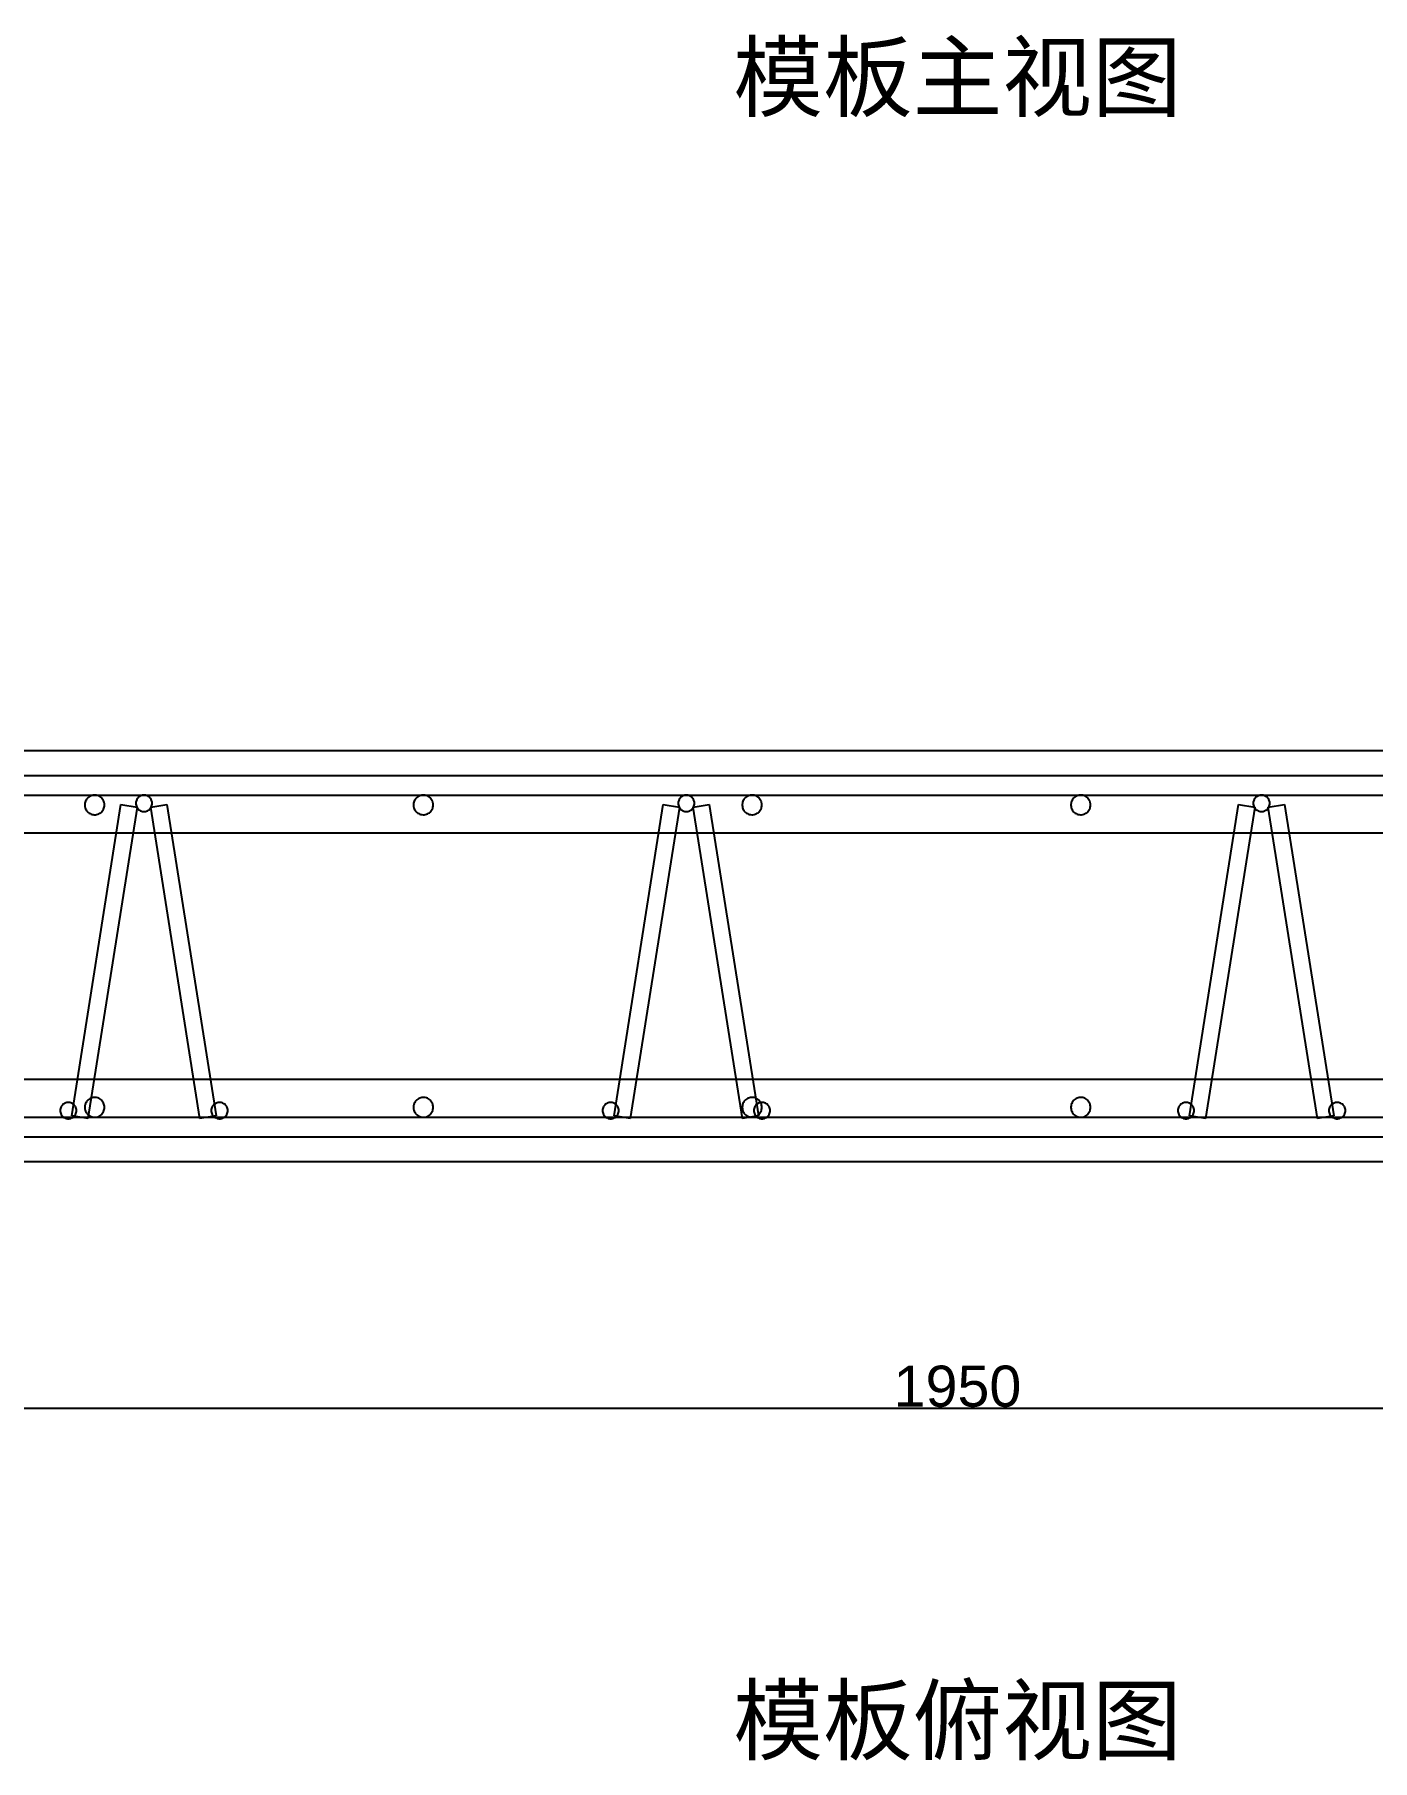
# Model space of a CAD drawing. Header units: millimetres. Extents: x -330 to 11537, y 636 to 5130.
# Drawn here: x 413 to 1228, y 636 to 1686 of the extents above; entities that cross this region are included whole.
import ezdxf
from ezdxf.enums import TextEntityAlignment as Align

# ---------------------------------------------------------------- set-up
doc = ezdxf.new("R2010")
doc.units = ezdxf.units.MM
for name, color, linetype in [('form_front_view_text', 1, 'Continuous'), ('form_top_view_dimension', 1, 'Continuous'), ('form_top_view_profile', 7, 'Continuous')]:
    doc.layers.add(name, color=color, linetype=linetype)
doc.styles.get("Standard").update_dxf_attribs({"font": 'arial.ttf'})
doc.dimstyles.new('DS_1', dxfattribs={"dimtxt": 25, "dimasz": 0.15, "dimexe": 0.25, "dimexo": 0.625, "dimtad": 1, "dimtxsty": 'Standard', "dimblk": 'OBLIQUE', "dimcen": 2.5, "dimclrd": 256, "dimclre": 256, "dimclrt": 256, "dimazin": 3, "dimtfac": 1, "dimtmove": 1, "dimatfit": 3, "dimlwd": -1, "dimlwe": -1})

# ---------------------------------------------------------------- blocks, each defined once
blk = doc.blocks.new('form_front_view_text_block')
at = {"layer": 'form_front_view_text'}
blk.add_text('模板主视图', height=40, dxfattribs=at).set_placement((975, -340), align=Align.MIDDLE_CENTER)
blk = doc.blocks.new('form_top_view_block')
at = {"layer": 'form_top_view_profile'}
for p, q in [((1950, 250), (0, 250)), ((15, 235), (1935, 235)), ((15, 223), (1935, 223)), ((445.6, 221.1), (445.1, 220.5)), ((446.1, 221.5), (445.6, 221.1)), ((446.6, 222), (446.1, 221.5)), ((447.2, 222.3), (446.6, 222)), ((447.8, 222.6), (447.2, 222.3)), ((448.5, 222.8), (447.8, 222.6)), ((449.1, 222.9), (448.5, 222.8)), ((449.8, 223), (449.1, 222.9)), ((450.5, 223), (449.8, 223)), ((451.2, 222.9), (450.5, 223)), ((451.9, 222.7), (451.2, 222.9)), ((452.5, 222.5), (451.9, 222.7)), ((453.1, 222.1), (452.5, 222.5)), ((453.7, 221.8), (453.1, 222.1)), ((454.2, 221.3), (453.7, 221.8)), ((454.6, 220.8), (454.2, 221.3)), ((455, 220.2), (454.6, 220.8)), ((476, 220.9), (475.6, 220.4)), ((476.4, 221.4), (476, 220.9)), ((476.8, 221.9), (476.4, 221.4)), ((477.3, 222.2), (476.8, 221.9)), ((477.9, 222.5), (477.3, 222.2)), ((478.5, 222.8), (477.9, 222.5)), ((479.1, 222.9), (478.5, 222.8)), ((479.7, 223), (479.1, 222.9)), ((480.3, 223), (479.7, 223)), ((480.9, 222.9), (480.3, 223)), ((481.5, 222.8), (480.9, 222.9)), ((482.1, 222.5), (481.5, 222.8)), ((482.7, 222.2), (482.1, 222.5)), ((483.2, 221.9), (482.7, 222.2)), ((483.6, 221.4), (483.2, 221.9)), ((484, 220.9), (483.6, 221.4)), ((484.4, 220.4), (484, 220.9)), ((645.6, 221.1), (645.1, 220.5)), ((646.1, 221.5), (645.6, 221.1)), ((646.6, 222), (646.1, 221.5)), ((647.2, 222.3), (646.6, 222)), ((647.8, 222.6), (647.2, 222.3)), ((648.5, 222.8), (647.8, 222.6)), ((649.1, 222.9), (648.5, 222.8)), ((649.8, 223), (649.1, 222.9)), ((650.5, 223), (649.8, 223)), ((651.2, 222.9), (650.5, 223)), ((651.9, 222.7), (651.2, 222.9)), ((652.5, 222.5), (651.9, 222.7)), ((653.1, 222.1), (652.5, 222.5)), ((653.7, 221.8), (653.1, 222.1)), ((654.2, 221.3), (653.7, 221.8)), ((654.6, 220.8), (654.2, 221.3)), ((655, 220.2), (654.6, 220.8)), ((806, 220.9), (805.6, 220.4)), ((806.4, 221.4), (806, 220.9)), ((806.8, 221.9), (806.4, 221.4)), ((807.3, 222.2), (806.8, 221.9)), ((807.9, 222.5), (807.3, 222.2)), ((808.5, 222.8), (807.9, 222.5)), ((809.1, 222.9), (808.5, 222.8)), ((809.7, 223), (809.1, 222.9)), ((810.3, 223), (809.7, 223)), ((810.9, 222.9), (810.3, 223)), ((811.5, 222.8), (810.9, 222.9)), ((812.1, 222.5), (811.5, 222.8)), ((812.7, 222.2), (812.1, 222.5)), ((813.2, 221.9), (812.7, 222.2)), ((813.6, 221.4), (813.2, 221.9)), ((814, 220.9), (813.6, 221.4)), ((814.4, 220.4), (814, 220.9)), ((845.6, 221.1), (845.1, 220.5)), ((846.1, 221.5), (845.6, 221.1)), ((846.6, 222), (846.1, 221.5)), ((847.2, 222.3), (846.6, 222)), ((847.8, 222.6), (847.2, 222.3)), ((848.5, 222.8), (847.8, 222.6)), ((849.1, 222.9), (848.5, 222.8)), ((849.8, 223), (849.1, 222.9)), ((850.5, 223), (849.8, 223)), ((851.2, 222.9), (850.5, 223)), ((851.9, 222.7), (851.2, 222.9)), ((852.5, 222.5), (851.9, 222.7)), ((853.1, 222.1), (852.5, 222.5)), ((853.7, 221.8), (853.1, 222.1)), ((854.2, 221.3), (853.7, 221.8)), ((854.6, 220.8), (854.2, 221.3)), ((855, 220.2), (854.6, 220.8)), ((1045.6, 221.1), (1045.1, 220.5)), ((1046.1, 221.5), (1045.6, 221.1)), ((1046.6, 222), (1046.1, 221.5)), ((1047.2, 222.3), (1046.6, 222)), ((1047.8, 222.6), (1047.2, 222.3)), ((1048.5, 222.8), (1047.8, 222.6)), ((1049.1, 222.9), (1048.5, 222.8)), ((1049.8, 223), (1049.1, 222.9)), ((1050.5, 223), (1049.8, 223)), ((1051.2, 222.9), (1050.5, 223)), ((1051.9, 222.7), (1051.2, 222.9)), ((1052.5, 222.5), (1051.9, 222.7)), ((1053.1, 222.1), (1052.5, 222.5)), ((1053.7, 221.8), (1053.1, 222.1)), ((1054.2, 221.3), (1053.7, 221.8)), ((1054.6, 220.8), (1054.2, 221.3)), ((1055, 220.2), (1054.6, 220.8)), ((1156, 220.9), (1155.6, 220.4)), ((1156.4, 221.4), (1156, 220.9)), ((1156.8, 221.9), (1156.4, 221.4)), ((1157.3, 222.2), (1156.8, 221.9)), ((1157.9, 222.5), (1157.3, 222.2)), ((1158.5, 222.8), (1157.9, 222.5)), ((1159.1, 222.9), (1158.5, 222.8)), ((1159.7, 223), (1159.1, 222.9)), ((1160.3, 223), (1159.7, 223)), ((1160.9, 222.9), (1160.3, 223)), ((1161.5, 222.8), (1160.9, 222.9)), ((1162.1, 222.5), (1161.5, 222.8)), ((1162.7, 222.2), (1162.1, 222.5)), ((1163.2, 221.9), (1162.7, 222.2)), ((1163.6, 221.4), (1163.2, 221.9)), ((1164, 220.9), (1163.6, 221.4)), ((1164.4, 220.4), (1164, 220.9)), ((436.1, 27.8), (466, 217.2)), ((444.1, 218), (444, 217.3)), ((444, 217.3), (444, 216.7)), ((444, 216.7), (444.1, 216)), ((444.2, 218.7), (444.1, 218)), ((444.1, 216), (444.2, 215.3)), ((444.5, 219.3), (444.2, 218.7)), ((444.2, 215.3), (444.5, 214.7)), ((444.8, 220), (444.5, 219.3)), ((444.5, 214.7), (444.8, 214)), ((445.1, 220.5), (444.8, 220)), ((444.8, 214), (445.1, 213.5)), ((445.1, 213.5), (445.6, 212.9)), ((445.6, 212.9), (446.1, 212.5)), ((475.9, 215.7), (445.9, 26.2)), ((446.1, 212.5), (446.6, 212)), ((446.6, 212), (447.2, 211.7)), ((447.2, 211.7), (447.8, 211.4)), ((447.8, 211.4), (448.5, 211.2)), ((448.5, 211.2), (449.1, 211.1)), ((449.1, 211.1), (449.8, 211)), ((449.8, 211), (450.5, 211)), ((450.5, 211), (451.2, 211.1)), ((451.2, 211.1), (451.9, 211.3)), ((451.9, 211.3), (452.5, 211.5)), ((452.5, 211.5), (453.1, 211.9)), ((453.1, 211.9), (453.7, 212.2)), ((453.7, 212.2), (454.2, 212.7)), ((454.2, 212.7), (454.6, 213.2)), ((454.6, 213.2), (455, 213.8)), ((455.4, 219.6), (455, 220.2)), ((455, 213.8), (455.4, 214.4)), ((455.7, 219), (455.4, 219.6)), ((455.4, 214.4), (455.7, 215)), ((455.8, 218.4), (455.7, 219)), ((455.7, 215), (455.8, 215.6)), ((456, 217.7), (455.8, 218.4)), ((455.8, 215.6), (456, 216.3)), ((456, 217), (456, 217.7)), ((456, 216.3), (456, 217)), ((466, 217.2), (475.9, 215.7)), ((475.2, 219.2), (475, 218.6)), ((475, 218.6), (475, 218)), ((475, 218), (475, 217.4)), ((475, 217.4), (475.2, 216.8)), ((475.4, 219.8), (475.2, 219.2)), ((475.2, 216.8), (475.4, 216.2)), ((475.6, 220.4), (475.4, 219.8)), ((475.4, 216.2), (475.6, 215.6)), ((475.6, 215.6), (476, 215.1)), ((476, 215.1), (476.4, 214.6)), ((476.4, 214.6), (476.8, 214.1)), ((476.8, 214.1), (477.3, 213.8)), ((477.3, 213.8), (477.9, 213.5)), ((477.9, 213.5), (478.5, 213.2)), ((478.5, 213.2), (479.1, 213.1)), ((479.1, 213.1), (479.7, 213)), ((479.7, 213), (480.3, 213)), ((480.3, 213), (480.9, 213.1)), ((480.9, 213.1), (481.5, 213.2)), ((481.5, 213.2), (482.1, 213.5)), ((482.1, 213.5), (482.7, 213.8)), ((482.7, 213.8), (483.2, 214.1)), ((483.2, 214.1), (483.6, 214.6)), ((483.6, 214.6), (484, 215.1)), ((484, 215.1), (484.4, 215.6)), ((484.1, 215.7), (494, 217.2)), ((514.1, 26.2), (484.1, 215.7)), ((484.6, 219.8), (484.4, 220.4)), ((484.4, 215.6), (484.6, 216.2)), ((484.8, 219.2), (484.6, 219.8)), ((484.6, 216.2), (484.8, 216.8)), ((485, 218.6), (484.8, 219.2)), ((484.8, 216.8), (485, 217.4)), ((485, 218), (485, 218.6)), ((485, 217.4), (485, 218)), ((494, 217.2), (523.9, 27.8)), ((644.1, 218), (644, 217.3)), ((644, 217.3), (644, 216.7)), ((644, 216.7), (644.1, 216)), ((644.2, 218.7), (644.1, 218)), ((644.1, 216), (644.2, 215.3)), ((644.5, 219.3), (644.2, 218.7)), ((644.2, 215.3), (644.5, 214.7)), ((644.8, 220), (644.5, 219.3)), ((644.5, 214.7), (644.8, 214)), ((645.1, 220.5), (644.8, 220)), ((644.8, 214), (645.1, 213.5)), ((645.1, 213.5), (645.6, 212.9)), ((645.6, 212.9), (646.1, 212.5)), ((646.1, 212.5), (646.6, 212)), ((646.6, 212), (647.2, 211.7)), ((647.2, 211.7), (647.8, 211.4)), ((647.8, 211.4), (648.5, 211.2)), ((648.5, 211.2), (649.1, 211.1)), ((649.1, 211.1), (649.8, 211)), ((649.8, 211), (650.5, 211)), ((650.5, 211), (651.2, 211.1)), ((651.2, 211.1), (651.9, 211.3)), ((651.9, 211.3), (652.5, 211.5)), ((652.5, 211.5), (653.1, 211.9)), ((653.1, 211.9), (653.7, 212.2)), ((653.7, 212.2), (654.2, 212.7)), ((654.2, 212.7), (654.6, 213.2)), ((654.6, 213.2), (655, 213.8)), ((655.4, 219.6), (655, 220.2)), ((655, 213.8), (655.4, 214.4)), ((655.7, 219), (655.4, 219.6)), ((655.4, 214.4), (655.7, 215)), ((655.8, 218.4), (655.7, 219)), ((655.7, 215), (655.8, 215.6)), ((656, 217.7), (655.8, 218.4)), ((655.8, 215.6), (656, 216.3)), ((656, 217), (656, 217.7)), ((656, 216.3), (656, 217)), ((766.1, 27.8), (796, 217.2)), ((805.9, 215.7), (775.9, 26.2)), ((796, 217.2), (805.9, 215.7)), ((805.2, 219.2), (805, 218.6)), ((805, 218.6), (805, 218)), ((805, 218), (805, 217.4)), ((805, 217.4), (805.2, 216.8)), ((805.4, 219.8), (805.2, 219.2)), ((805.2, 216.8), (805.4, 216.2)), ((805.6, 220.4), (805.4, 219.8)), ((805.4, 216.2), (805.6, 215.6)), ((805.6, 215.6), (806, 215.1)), ((806, 215.1), (806.4, 214.6)), ((806.4, 214.6), (806.8, 214.1)), ((806.8, 214.1), (807.3, 213.8)), ((807.3, 213.8), (807.9, 213.5)), ((807.9, 213.5), (808.5, 213.2)), ((808.5, 213.2), (809.1, 213.1)), ((809.1, 213.1), (809.7, 213)), ((809.7, 213), (810.3, 213)), ((810.3, 213), (810.9, 213.1)), ((810.9, 213.1), (811.5, 213.2)), ((811.5, 213.2), (812.1, 213.5)), ((812.1, 213.5), (812.7, 213.8)), ((812.7, 213.8), (813.2, 214.1)), ((813.2, 214.1), (813.6, 214.6)), ((813.6, 214.6), (814, 215.1)), ((814, 215.1), (814.4, 215.6)), ((814.1, 215.7), (824, 217.2)), ((844.1, 26.2), (814.1, 215.7)), ((814.6, 219.8), (814.4, 220.4)), ((814.4, 215.6), (814.6, 216.2)), ((814.8, 219.2), (814.6, 219.8)), ((814.6, 216.2), (814.8, 216.8)), ((815, 218.6), (814.8, 219.2)), ((814.8, 216.8), (815, 217.4)), ((815, 218), (815, 218.6)), ((815, 217.4), (815, 218)), ((824, 217.2), (853.9, 27.8)), ((844.1, 218), (844, 217.3)), ((844, 217.3), (844, 216.7)), ((844, 216.7), (844.1, 216)), ((844.2, 218.7), (844.1, 218)), ((844.1, 216), (844.2, 215.3)), ((844.5, 219.3), (844.2, 218.7)), ((844.2, 215.3), (844.5, 214.7)), ((844.8, 220), (844.5, 219.3)), ((844.5, 214.7), (844.8, 214)), ((845.1, 220.5), (844.8, 220)), ((844.8, 214), (845.1, 213.5)), ((845.1, 213.5), (845.6, 212.9)), ((845.6, 212.9), (846.1, 212.5)), ((846.1, 212.5), (846.6, 212)), ((846.6, 212), (847.2, 211.7)), ((847.2, 211.7), (847.8, 211.4)), ((847.8, 211.4), (848.5, 211.2)), ((848.5, 211.2), (849.1, 211.1)), ((849.1, 211.1), (849.8, 211)), ((849.8, 211), (850.5, 211)), ((850.5, 211), (851.2, 211.1)), ((851.2, 211.1), (851.9, 211.3)), ((851.9, 211.3), (852.5, 211.5)), ((852.5, 211.5), (853.1, 211.9)), ((853.1, 211.9), (853.7, 212.2)), ((853.7, 212.2), (854.2, 212.7)), ((854.2, 212.7), (854.6, 213.2)), ((854.6, 213.2), (855, 213.8)), ((855.4, 219.6), (855, 220.2)), ((855, 213.8), (855.4, 214.4)), ((855.7, 219), (855.4, 219.6)), ((855.4, 214.4), (855.7, 215)), ((855.8, 218.4), (855.7, 219)), ((855.7, 215), (855.8, 215.6)), ((856, 217.7), (855.8, 218.4)), ((855.8, 215.6), (856, 216.3)), ((856, 217), (856, 217.7)), ((856, 216.3), (856, 217)), ((1044.1, 218), (1044, 217.3)), ((1044, 217.3), (1044, 216.7)), ((1044, 216.7), (1044.1, 216)), ((1044.2, 218.7), (1044.1, 218)), ((1044.1, 216), (1044.2, 215.3)), ((1044.5, 219.3), (1044.2, 218.7)), ((1044.2, 215.3), (1044.5, 214.7)), ((1044.8, 220), (1044.5, 219.3)), ((1044.5, 214.7), (1044.8, 214)), ((1045.1, 220.5), (1044.8, 220)), ((1044.8, 214), (1045.1, 213.5)), ((1045.1, 213.5), (1045.6, 212.9)), ((1045.6, 212.9), (1046.1, 212.5)), ((1046.1, 212.5), (1046.6, 212)), ((1046.6, 212), (1047.2, 211.7)), ((1047.2, 211.7), (1047.8, 211.4)), ((1047.8, 211.4), (1048.5, 211.2)), ((1048.5, 211.2), (1049.1, 211.1)), ((1049.1, 211.1), (1049.8, 211)), ((1049.8, 211), (1050.5, 211)), ((1050.5, 211), (1051.2, 211.1)), ((1051.2, 211.1), (1051.9, 211.3)), ((1051.9, 211.3), (1052.5, 211.5)), ((1052.5, 211.5), (1053.1, 211.9)), ((1053.1, 211.9), (1053.7, 212.2)), ((1053.7, 212.2), (1054.2, 212.7)), ((1054.2, 212.7), (1054.6, 213.2)), ((1054.6, 213.2), (1055, 213.8)), ((1055.4, 219.6), (1055, 220.2)), ((1055, 213.8), (1055.4, 214.4)), ((1055.7, 219), (1055.4, 219.6)), ((1055.4, 214.4), (1055.7, 215)), ((1055.8, 218.4), (1055.7, 219)), ((1055.7, 215), (1055.8, 215.6)), ((1056, 217.7), (1055.8, 218.4)), ((1055.8, 215.6), (1056, 216.3)), ((1056, 217), (1056, 217.7)), ((1056, 216.3), (1056, 217)), ((1116.1, 27.8), (1146, 217.2)), ((1155.9, 215.7), (1125.9, 26.2)), ((1146, 217.2), (1155.9, 215.7)), ((1155.2, 219.2), (1155, 218.6)), ((1155, 218.6), (1155, 218)), ((1155, 218), (1155, 217.4)), ((1155, 217.4), (1155.2, 216.8)), ((1155.4, 219.8), (1155.2, 219.2)), ((1155.2, 216.8), (1155.4, 216.2)), ((1155.6, 220.4), (1155.4, 219.8)), ((1155.4, 216.2), (1155.6, 215.6)), ((1155.6, 215.6), (1156, 215.1)), ((1156, 215.1), (1156.4, 214.6)), ((1156.4, 214.6), (1156.8, 214.1)), ((1156.8, 214.1), (1157.3, 213.8)), ((1157.3, 213.8), (1157.9, 213.5)), ((1157.9, 213.5), (1158.5, 213.2)), ((1158.5, 213.2), (1159.1, 213.1)), ((1159.1, 213.1), (1159.7, 213)), ((1159.7, 213), (1160.3, 213)), ((1160.3, 213), (1160.9, 213.1)), ((1160.9, 213.1), (1161.5, 213.2)), ((1161.5, 213.2), (1162.1, 213.5)), ((1162.1, 213.5), (1162.7, 213.8)), ((1162.7, 213.8), (1163.2, 214.1)), ((1163.2, 214.1), (1163.6, 214.6)), ((1163.6, 214.6), (1164, 215.1)), ((1164, 215.1), (1164.4, 215.6)), ((1164.1, 215.7), (1174, 217.2)), ((1194.1, 26.2), (1164.1, 215.7)), ((1164.6, 219.8), (1164.4, 220.4)), ((1164.4, 215.6), (1164.6, 216.2)), ((1164.8, 219.2), (1164.6, 219.8)), ((1164.6, 216.2), (1164.8, 216.8)), ((1165, 218.6), (1164.8, 219.2)), ((1164.8, 216.8), (1165, 217.4)), ((1165, 218), (1165, 218.6)), ((1165, 217.4), (1165, 218)), ((1174, 217.2), (1203.9, 27.8)), ((0, 200), (1950, 200)), ((1950, 50), (0, 50)), ((429.2, 32.2), (429, 31.6)), ((429, 31.6), (429, 31)), ((429.4, 32.8), (429.2, 32.2)), ((429.6, 33.4), (429.4, 32.8)), ((430, 33.9), (429.6, 33.4)), ((430.4, 34.4), (430, 33.9)), ((430.8, 34.9), (430.4, 34.4)), ((431.3, 35.2), (430.8, 34.9)), ((431.9, 35.5), (431.3, 35.2)), ((432.5, 35.8), (431.9, 35.5)), ((433.1, 35.9), (432.5, 35.8)), ((433.7, 36), (433.1, 35.9)), ((434.3, 36), (433.7, 36)), ((434.9, 35.9), (434.3, 36)), ((435.5, 35.8), (434.9, 35.9)), ((436.1, 35.5), (435.5, 35.8)), ((436.7, 35.2), (436.1, 35.5)), ((437.2, 34.9), (436.7, 35.2)), ((437.6, 34.4), (437.2, 34.9)), ((438, 33.9), (437.6, 34.4)), ((438.4, 33.4), (438, 33.9)), ((438.6, 32.8), (438.4, 33.4)), ((438.8, 32.2), (438.6, 32.8)), ((439, 31.6), (438.8, 32.2)), ((439, 31), (439, 31.6)), ((444.1, 34), (444, 33.3)), ((444, 33.3), (444, 32.7)), ((444, 32.7), (444.1, 32)), ((444.2, 34.7), (444.1, 34)), ((444.1, 32), (444.2, 31.3)), ((444.5, 35.3), (444.2, 34.7)), ((444.8, 36), (444.5, 35.3)), ((445.1, 36.5), (444.8, 36)), ((445.6, 37.1), (445.1, 36.5)), ((446.1, 37.5), (445.6, 37.1)), ((446.6, 38), (446.1, 37.5)), ((447.2, 38.3), (446.6, 38)), ((447.8, 38.6), (447.2, 38.3)), ((448.5, 38.8), (447.8, 38.6)), ((449.1, 38.9), (448.5, 38.8)), ((449.8, 39), (449.1, 38.9)), ((450.5, 39), (449.8, 39)), ((451.2, 38.9), (450.5, 39)), ((451.9, 38.7), (451.2, 38.9)), ((452.5, 38.5), (451.9, 38.7)), ((453.1, 38.1), (452.5, 38.5)), ((453.7, 37.8), (453.1, 38.1)), ((454.2, 37.3), (453.7, 37.8)), ((454.6, 36.8), (454.2, 37.3)), ((455, 36.2), (454.6, 36.8)), ((455.4, 35.6), (455, 36.2)), ((455.7, 35), (455.4, 35.6)), ((455.8, 34.4), (455.7, 35)), ((455.7, 31), (455.8, 31.6)), ((456, 33.7), (455.8, 34.4)), ((455.8, 31.6), (456, 32.3)), ((456, 33), (456, 33.7)), ((456, 32.3), (456, 33)), ((521.2, 32.2), (521, 31.6)), ((521, 31.6), (521, 31)), ((521.4, 32.8), (521.2, 32.2)), ((521.6, 33.4), (521.4, 32.8)), ((522, 33.9), (521.6, 33.4)), ((522.4, 34.4), (522, 33.9)), ((522.8, 34.9), (522.4, 34.4)), ((523.3, 35.2), (522.8, 34.9)), ((523.9, 35.5), (523.3, 35.2)), ((524.5, 35.8), (523.9, 35.5)), ((525.1, 35.9), (524.5, 35.8)), ((525.7, 36), (525.1, 35.9)), ((526.3, 36), (525.7, 36)), ((526.9, 35.9), (526.3, 36)), ((527.5, 35.8), (526.9, 35.9)), ((528.1, 35.5), (527.5, 35.8)), ((528.7, 35.2), (528.1, 35.5)), ((529.2, 34.9), (528.7, 35.2)), ((529.6, 34.4), (529.2, 34.9)), ((530, 33.9), (529.6, 34.4)), ((530.4, 33.4), (530, 33.9)), ((530.6, 32.8), (530.4, 33.4)), ((530.8, 32.2), (530.6, 32.8)), ((531, 31.6), (530.8, 32.2)), ((531, 31), (531, 31.6)), ((644.1, 34), (644, 33.3)), ((644, 33.3), (644, 32.7)), ((644, 32.7), (644.1, 32)), ((644.2, 34.7), (644.1, 34)), ((644.1, 32), (644.2, 31.3)), ((644.5, 35.3), (644.2, 34.7)), ((644.8, 36), (644.5, 35.3)), ((645.1, 36.5), (644.8, 36)), ((645.6, 37.1), (645.1, 36.5)), ((646.1, 37.5), (645.6, 37.1)), ((646.6, 38), (646.1, 37.5)), ((647.2, 38.3), (646.6, 38)), ((647.8, 38.6), (647.2, 38.3)), ((648.5, 38.8), (647.8, 38.6)), ((649.1, 38.9), (648.5, 38.8)), ((649.8, 39), (649.1, 38.9)), ((650.5, 39), (649.8, 39)), ((651.2, 38.9), (650.5, 39)), ((651.9, 38.7), (651.2, 38.9)), ((652.5, 38.5), (651.9, 38.7)), ((653.1, 38.1), (652.5, 38.5)), ((653.7, 37.8), (653.1, 38.1)), ((654.2, 37.3), (653.7, 37.8)), ((654.6, 36.8), (654.2, 37.3)), ((655, 36.2), (654.6, 36.8)), ((655.4, 35.6), (655, 36.2)), ((655.7, 35), (655.4, 35.6)), ((655.8, 34.4), (655.7, 35)), ((655.7, 31), (655.8, 31.6)), ((656, 33.7), (655.8, 34.4)), ((655.8, 31.6), (656, 32.3)), ((656, 33), (656, 33.7)), ((656, 32.3), (656, 33)), ((759.2, 32.2), (759, 31.6)), ((759, 31.6), (759, 31)), ((759.4, 32.8), (759.2, 32.2)), ((759.6, 33.4), (759.4, 32.8)), ((760, 33.9), (759.6, 33.4)), ((760.4, 34.4), (760, 33.9)), ((760.8, 34.9), (760.4, 34.4)), ((761.3, 35.2), (760.8, 34.9)), ((761.9, 35.5), (761.3, 35.2)), ((762.5, 35.8), (761.9, 35.5)), ((763.1, 35.9), (762.5, 35.8)), ((763.7, 36), (763.1, 35.9)), ((764.3, 36), (763.7, 36)), ((764.9, 35.9), (764.3, 36)), ((765.5, 35.8), (764.9, 35.9)), ((766.1, 35.5), (765.5, 35.8)), ((766.7, 35.2), (766.1, 35.5)), ((767.2, 34.9), (766.7, 35.2)), ((767.6, 34.4), (767.2, 34.9)), ((768, 33.9), (767.6, 34.4)), ((768.4, 33.4), (768, 33.9)), ((768.6, 32.8), (768.4, 33.4)), ((768.8, 32.2), (768.6, 32.8)), ((769, 31.6), (768.8, 32.2)), ((769, 31), (769, 31.6)), ((844.1, 34), (844, 33.3)), ((844, 33.3), (844, 32.7)), ((844, 32.7), (844.1, 32)), ((844.2, 34.7), (844.1, 34)), ((844.1, 32), (844.2, 31.3)), ((844.5, 35.3), (844.2, 34.7)), ((844.8, 36), (844.5, 35.3)), ((845.1, 36.5), (844.8, 36)), ((845.6, 37.1), (845.1, 36.5)), ((846.1, 37.5), (845.6, 37.1)), ((846.6, 38), (846.1, 37.5)), ((847.2, 38.3), (846.6, 38)), ((847.8, 38.6), (847.2, 38.3)), ((848.5, 38.8), (847.8, 38.6)), ((849.1, 38.9), (848.5, 38.8)), ((849.8, 39), (849.1, 38.9)), ((850.5, 39), (849.8, 39)), ((851.2, 38.9), (850.5, 39)), ((851.2, 32.2), (851, 31.6)), ((851, 31.6), (851, 31)), ((851.9, 38.7), (851.2, 38.9)), ((851.4, 32.8), (851.2, 32.2)), ((851.6, 33.4), (851.4, 32.8)), ((852, 33.9), (851.6, 33.4)), ((852.5, 38.5), (851.9, 38.7)), ((852.4, 34.4), (852, 33.9)), ((852.8, 34.9), (852.4, 34.4)), ((853.1, 38.1), (852.5, 38.5)), ((853.3, 35.2), (852.8, 34.9)), ((853.7, 37.8), (853.1, 38.1)), ((853.9, 35.5), (853.3, 35.2)), ((854.2, 37.3), (853.7, 37.8)), ((854.5, 35.8), (853.9, 35.5)), ((854.6, 36.8), (854.2, 37.3)), ((855.1, 35.9), (854.5, 35.8)), ((855, 36.2), (854.6, 36.8)), ((855.4, 35.6), (855, 36.2)), ((855.7, 36), (855.1, 35.9)), ((855.7, 35), (855.4, 35.6)), ((856.3, 36), (855.7, 36)), ((855.8, 34.4), (855.7, 35)), ((855.7, 31), (855.8, 31.6)), ((856, 33.7), (855.8, 34.4)), ((855.8, 31.6), (856, 32.3)), ((856, 33), (856, 33.7)), ((856, 32.3), (856, 33)), ((856.9, 35.9), (856.3, 36)), ((857.5, 35.8), (856.9, 35.9)), ((858.1, 35.5), (857.5, 35.8)), ((858.7, 35.2), (858.1, 35.5)), ((859.2, 34.9), (858.7, 35.2)), ((859.6, 34.4), (859.2, 34.9)), ((860, 33.9), (859.6, 34.4)), ((860.4, 33.4), (860, 33.9)), ((860.6, 32.8), (860.4, 33.4)), ((860.8, 32.2), (860.6, 32.8)), ((861, 31.6), (860.8, 32.2)), ((861, 31), (861, 31.6)), ((1044.1, 34), (1044, 33.3)), ((1044, 33.3), (1044, 32.7)), ((1044, 32.7), (1044.1, 32)), ((1044.2, 34.7), (1044.1, 34)), ((1044.1, 32), (1044.2, 31.3)), ((1044.5, 35.3), (1044.2, 34.7)), ((1044.8, 36), (1044.5, 35.3)), ((1045.1, 36.5), (1044.8, 36)), ((1045.6, 37.1), (1045.1, 36.5)), ((1046.1, 37.5), (1045.6, 37.1)), ((1046.6, 38), (1046.1, 37.5)), ((1047.2, 38.3), (1046.6, 38)), ((1047.8, 38.6), (1047.2, 38.3)), ((1048.5, 38.8), (1047.8, 38.6)), ((1049.1, 38.9), (1048.5, 38.8)), ((1049.8, 39), (1049.1, 38.9)), ((1050.5, 39), (1049.8, 39)), ((1051.2, 38.9), (1050.5, 39)), ((1051.9, 38.7), (1051.2, 38.9)), ((1052.5, 38.5), (1051.9, 38.7)), ((1053.1, 38.1), (1052.5, 38.5)), ((1053.7, 37.8), (1053.1, 38.1)), ((1054.2, 37.3), (1053.7, 37.8)), ((1054.6, 36.8), (1054.2, 37.3)), ((1055, 36.2), (1054.6, 36.8)), ((1055.4, 35.6), (1055, 36.2)), ((1055.7, 35), (1055.4, 35.6)), ((1055.8, 34.4), (1055.7, 35)), ((1055.7, 31), (1055.8, 31.6)), ((1056, 33.7), (1055.8, 34.4)), ((1055.8, 31.6), (1056, 32.3)), ((1056, 33), (1056, 33.7)), ((1056, 32.3), (1056, 33)), ((1109.2, 32.2), (1109, 31.6)), ((1109, 31.6), (1109, 31)), ((1109.4, 32.8), (1109.2, 32.2)), ((1109.6, 33.4), (1109.4, 32.8)), ((1110, 33.9), (1109.6, 33.4)), ((1110.4, 34.4), (1110, 33.9)), ((1110.8, 34.9), (1110.4, 34.4)), ((1111.3, 35.2), (1110.8, 34.9)), ((1111.9, 35.5), (1111.3, 35.2)), ((1112.5, 35.8), (1111.9, 35.5)), ((1113.1, 35.9), (1112.5, 35.8)), ((1113.7, 36), (1113.1, 35.9)), ((1114.3, 36), (1113.7, 36)), ((1114.9, 35.9), (1114.3, 36)), ((1115.5, 35.8), (1114.9, 35.9)), ((1116.1, 35.5), (1115.5, 35.8)), ((1116.7, 35.2), (1116.1, 35.5)), ((1117.2, 34.9), (1116.7, 35.2)), ((1117.6, 34.4), (1117.2, 34.9)), ((1118, 33.9), (1117.6, 34.4)), ((1118.4, 33.4), (1118, 33.9)), ((1118.6, 32.8), (1118.4, 33.4)), ((1118.8, 32.2), (1118.6, 32.8)), ((1119, 31.6), (1118.8, 32.2)), ((1119, 31), (1119, 31.6)), ((1201.2, 32.2), (1201, 31.6)), ((1201, 31.6), (1201, 31)), ((1201.4, 32.8), (1201.2, 32.2)), ((1201.6, 33.4), (1201.4, 32.8)), ((1202, 33.9), (1201.6, 33.4)), ((1202.4, 34.4), (1202, 33.9)), ((1202.8, 34.9), (1202.4, 34.4)), ((1203.3, 35.2), (1202.8, 34.9)), ((1203.9, 35.5), (1203.3, 35.2)), ((1204.5, 35.8), (1203.9, 35.5)), ((1205.1, 35.9), (1204.5, 35.8)), ((1205.7, 36), (1205.1, 35.9)), ((1206.3, 36), (1205.7, 36)), ((1206.9, 35.9), (1206.3, 36)), ((1207.5, 35.8), (1206.9, 35.9)), ((1208.1, 35.5), (1207.5, 35.8)), ((1208.7, 35.2), (1208.1, 35.5)), ((1209.2, 34.9), (1208.7, 35.2)), ((1209.6, 34.4), (1209.2, 34.9)), ((1210, 33.9), (1209.6, 34.4)), ((1210.4, 33.4), (1210, 33.9)), ((1210.6, 32.8), (1210.4, 33.4)), ((1210.8, 32.2), (1210.6, 32.8)), ((1211, 31.6), (1210.8, 32.2)), ((1211, 31), (1211, 31.6)), ((15, 27), (1935, 27)), ((429, 31), (429, 30.4)), ((429, 30.4), (429.2, 29.8)), ((429.2, 29.8), (429.4, 29.2)), ((429.4, 29.2), (429.6, 28.6)), ((429.6, 28.6), (430, 28.1)), ((430, 28.1), (430.4, 27.6)), ((430.4, 27.6), (430.8, 27.1)), ((430.8, 27.1), (431.3, 26.8)), ((431.3, 26.8), (431.9, 26.5)), ((431.9, 26.5), (432.5, 26.2)), ((432.5, 26.2), (433.1, 26.1)), ((433.1, 26.1), (433.7, 26)), ((433.7, 26), (434.3, 26)), ((434.3, 26), (434.9, 26.1)), ((434.9, 26.1), (435.5, 26.2)), ((435.5, 26.2), (436.1, 26.5)), ((445.9, 26.2), (436.1, 27.8)), ((436.1, 26.5), (436.7, 26.8)), ((436.7, 26.8), (437.2, 27.1)), ((437.2, 27.1), (437.6, 27.6)), ((437.6, 27.6), (438, 28.1)), ((438, 28.1), (438.4, 28.6)), ((438.4, 28.6), (438.6, 29.2)), ((438.6, 29.2), (438.8, 29.8)), ((438.8, 29.8), (439, 30.4)), ((439, 30.4), (439, 31)), ((444.2, 31.3), (444.5, 30.7)), ((444.5, 30.7), (444.8, 30)), ((444.8, 30), (445.1, 29.5)), ((445.1, 29.5), (445.6, 28.9)), ((445.6, 28.9), (446.1, 28.5)), ((446.1, 28.5), (446.6, 28)), ((446.6, 28), (447.2, 27.7)), ((447.2, 27.7), (447.8, 27.4)), ((447.8, 27.4), (448.5, 27.2)), ((448.5, 27.2), (449.1, 27.1)), ((449.1, 27.1), (449.8, 27)), ((449.8, 27), (450.5, 27)), ((450.5, 27), (451.2, 27.1)), ((451.2, 27.1), (451.9, 27.3)), ((451.9, 27.3), (452.5, 27.5)), ((452.5, 27.5), (453.1, 27.9)), ((453.1, 27.9), (453.7, 28.2)), ((453.7, 28.2), (454.2, 28.7)), ((454.2, 28.7), (454.6, 29.2)), ((454.6, 29.2), (455, 29.8)), ((455, 29.8), (455.4, 30.4)), ((455.4, 30.4), (455.7, 31)), ((523.9, 27.8), (514.1, 26.2)), ((521, 31), (521, 30.4)), ((521, 30.4), (521.2, 29.8)), ((521.2, 29.8), (521.4, 29.2)), ((521.4, 29.2), (521.6, 28.6)), ((521.6, 28.6), (522, 28.1)), ((522, 28.1), (522.4, 27.6)), ((522.4, 27.6), (522.8, 27.1)), ((522.8, 27.1), (523.3, 26.8)), ((523.3, 26.8), (523.9, 26.5)), ((523.9, 26.5), (524.5, 26.2)), ((524.5, 26.2), (525.1, 26.1)), ((525.1, 26.1), (525.7, 26)), ((525.7, 26), (526.3, 26)), ((526.3, 26), (526.9, 26.1)), ((526.9, 26.1), (527.5, 26.2)), ((527.5, 26.2), (528.1, 26.5)), ((528.1, 26.5), (528.7, 26.8)), ((528.7, 26.8), (529.2, 27.1)), ((529.2, 27.1), (529.6, 27.6)), ((529.6, 27.6), (530, 28.1)), ((530, 28.1), (530.4, 28.6)), ((530.4, 28.6), (530.6, 29.2)), ((530.6, 29.2), (530.8, 29.8)), ((530.8, 29.8), (531, 30.4)), ((531, 30.4), (531, 31)), ((644.2, 31.3), (644.5, 30.7)), ((644.5, 30.7), (644.8, 30)), ((644.8, 30), (645.1, 29.5)), ((645.1, 29.5), (645.6, 28.9)), ((645.6, 28.9), (646.1, 28.5)), ((646.1, 28.5), (646.6, 28)), ((646.6, 28), (647.2, 27.7)), ((647.2, 27.7), (647.8, 27.4)), ((647.8, 27.4), (648.5, 27.2)), ((648.5, 27.2), (649.1, 27.1)), ((649.1, 27.1), (649.8, 27)), ((649.8, 27), (650.5, 27)), ((650.5, 27), (651.2, 27.1)), ((651.2, 27.1), (651.9, 27.3)), ((651.9, 27.3), (652.5, 27.5)), ((652.5, 27.5), (653.1, 27.9)), ((653.1, 27.9), (653.7, 28.2)), ((653.7, 28.2), (654.2, 28.7)), ((654.2, 28.7), (654.6, 29.2)), ((654.6, 29.2), (655, 29.8)), ((655, 29.8), (655.4, 30.4)), ((655.4, 30.4), (655.7, 31)), ((759, 31), (759, 30.4)), ((759, 30.4), (759.2, 29.8)), ((759.2, 29.8), (759.4, 29.2)), ((759.4, 29.2), (759.6, 28.6)), ((759.6, 28.6), (760, 28.1)), ((760, 28.1), (760.4, 27.6)), ((760.4, 27.6), (760.8, 27.1)), ((760.8, 27.1), (761.3, 26.8)), ((761.3, 26.8), (761.9, 26.5)), ((761.9, 26.5), (762.5, 26.2)), ((762.5, 26.2), (763.1, 26.1)), ((763.1, 26.1), (763.7, 26)), ((763.7, 26), (764.3, 26)), ((764.3, 26), (764.9, 26.1)), ((764.9, 26.1), (765.5, 26.2)), ((765.5, 26.2), (766.1, 26.5)), ((775.9, 26.2), (766.1, 27.8)), ((766.1, 26.5), (766.7, 26.8)), ((766.7, 26.8), (767.2, 27.1)), ((767.2, 27.1), (767.6, 27.6)), ((767.6, 27.6), (768, 28.1)), ((768, 28.1), (768.4, 28.6)), ((768.4, 28.6), (768.6, 29.2)), ((768.6, 29.2), (768.8, 29.8)), ((768.8, 29.8), (769, 30.4)), ((769, 30.4), (769, 31)), ((853.9, 27.8), (844.1, 26.2)), ((844.2, 31.3), (844.5, 30.7)), ((844.5, 30.7), (844.8, 30)), ((844.8, 30), (845.1, 29.5)), ((845.1, 29.5), (845.6, 28.9)), ((845.6, 28.9), (846.1, 28.5)), ((846.1, 28.5), (846.6, 28)), ((846.6, 28), (847.2, 27.7)), ((847.2, 27.7), (847.8, 27.4)), ((847.8, 27.4), (848.5, 27.2)), ((848.5, 27.2), (849.1, 27.1)), ((849.1, 27.1), (849.8, 27)), ((849.8, 27), (850.5, 27)), ((850.5, 27), (851.2, 27.1)), ((851, 31), (851, 30.4)), ((851, 30.4), (851.2, 29.8)), ((851.2, 29.8), (851.4, 29.2)), ((851.2, 27.1), (851.9, 27.3)), ((851.4, 29.2), (851.6, 28.6)), ((851.6, 28.6), (852, 28.1)), ((851.9, 27.3), (852.5, 27.5)), ((852, 28.1), (852.4, 27.6)), ((852.4, 27.6), (852.8, 27.1)), ((852.5, 27.5), (853.1, 27.9)), ((852.8, 27.1), (853.3, 26.8)), ((853.1, 27.9), (853.7, 28.2)), ((853.3, 26.8), (853.9, 26.5)), ((853.7, 28.2), (854.2, 28.7)), ((853.9, 26.5), (854.5, 26.2)), ((854.2, 28.7), (854.6, 29.2)), ((854.5, 26.2), (855.1, 26.1)), ((854.6, 29.2), (855, 29.8)), ((855, 29.8), (855.4, 30.4)), ((855.1, 26.1), (855.7, 26)), ((855.4, 30.4), (855.7, 31)), ((855.7, 26), (856.3, 26)), ((856.3, 26), (856.9, 26.1)), ((856.9, 26.1), (857.5, 26.2)), ((857.5, 26.2), (858.1, 26.5)), ((858.1, 26.5), (858.7, 26.8)), ((858.7, 26.8), (859.2, 27.1)), ((859.2, 27.1), (859.6, 27.6)), ((859.6, 27.6), (860, 28.1)), ((860, 28.1), (860.4, 28.6)), ((860.4, 28.6), (860.6, 29.2)), ((860.6, 29.2), (860.8, 29.8)), ((860.8, 29.8), (861, 30.4)), ((861, 30.4), (861, 31)), ((1044.2, 31.3), (1044.5, 30.7)), ((1044.5, 30.7), (1044.8, 30)), ((1044.8, 30), (1045.1, 29.5)), ((1045.1, 29.5), (1045.6, 28.9)), ((1045.6, 28.9), (1046.1, 28.5)), ((1046.1, 28.5), (1046.6, 28)), ((1046.6, 28), (1047.2, 27.7)), ((1047.2, 27.7), (1047.8, 27.4)), ((1047.8, 27.4), (1048.5, 27.2)), ((1048.5, 27.2), (1049.1, 27.1)), ((1049.1, 27.1), (1049.8, 27)), ((1049.8, 27), (1050.5, 27)), ((1050.5, 27), (1051.2, 27.1)), ((1051.2, 27.1), (1051.9, 27.3)), ((1051.9, 27.3), (1052.5, 27.5)), ((1052.5, 27.5), (1053.1, 27.9)), ((1053.1, 27.9), (1053.7, 28.2)), ((1053.7, 28.2), (1054.2, 28.7)), ((1054.2, 28.7), (1054.6, 29.2)), ((1054.6, 29.2), (1055, 29.8)), ((1055, 29.8), (1055.4, 30.4)), ((1055.4, 30.4), (1055.7, 31)), ((1109, 31), (1109, 30.4)), ((1109, 30.4), (1109.2, 29.8)), ((1109.2, 29.8), (1109.4, 29.2)), ((1109.4, 29.2), (1109.6, 28.6)), ((1109.6, 28.6), (1110, 28.1)), ((1110, 28.1), (1110.4, 27.6)), ((1110.4, 27.6), (1110.8, 27.1)), ((1110.8, 27.1), (1111.3, 26.8)), ((1111.3, 26.8), (1111.9, 26.5)), ((1111.9, 26.5), (1112.5, 26.2)), ((1112.5, 26.2), (1113.1, 26.1)), ((1113.1, 26.1), (1113.7, 26)), ((1113.7, 26), (1114.3, 26)), ((1114.3, 26), (1114.9, 26.1)), ((1114.9, 26.1), (1115.5, 26.2)), ((1115.5, 26.2), (1116.1, 26.5)), ((1125.9, 26.2), (1116.1, 27.8)), ((1116.1, 26.5), (1116.7, 26.8)), ((1116.7, 26.8), (1117.2, 27.1)), ((1117.2, 27.1), (1117.6, 27.6)), ((1117.6, 27.6), (1118, 28.1)), ((1118, 28.1), (1118.4, 28.6)), ((1118.4, 28.6), (1118.6, 29.2)), ((1118.6, 29.2), (1118.8, 29.8)), ((1118.8, 29.8), (1119, 30.4)), ((1119, 30.4), (1119, 31)), ((1203.9, 27.8), (1194.1, 26.2)), ((1201, 31), (1201, 30.4)), ((1201, 30.4), (1201.2, 29.8)), ((1201.2, 29.8), (1201.4, 29.2)), ((1201.4, 29.2), (1201.6, 28.6)), ((1201.6, 28.6), (1202, 28.1)), ((1202, 28.1), (1202.4, 27.6)), ((1202.4, 27.6), (1202.8, 27.1)), ((1202.8, 27.1), (1203.3, 26.8)), ((1203.3, 26.8), (1203.9, 26.5)), ((1203.9, 26.5), (1204.5, 26.2)), ((1204.5, 26.2), (1205.1, 26.1)), ((1205.1, 26.1), (1205.7, 26)), ((1205.7, 26), (1206.3, 26)), ((1206.3, 26), (1206.9, 26.1)), ((1206.9, 26.1), (1207.5, 26.2)), ((1207.5, 26.2), (1208.1, 26.5)), ((1208.1, 26.5), (1208.7, 26.8)), ((1208.7, 26.8), (1209.2, 27.1)), ((1209.2, 27.1), (1209.6, 27.6)), ((1209.6, 27.6), (1210, 28.1)), ((1210, 28.1), (1210.4, 28.6)), ((1210.4, 28.6), (1210.6, 29.2)), ((1210.6, 29.2), (1210.8, 29.8)), ((1210.8, 29.8), (1211, 30.4)), ((1211, 30.4), (1211, 31)), ((15, 15), (1935, 15)), ((0, 0), (1950, 0))]:
    blk.add_line(p, q, dxfattribs=at)
blk = doc.blocks.new('_Oblique')
at = {"color": 0, "linetype": 'ByBlock', "lineweight": -2}
blk.add_line((-0.5, -0.5), (0.5, 0.5), dxfattribs=at)
blk = doc.blocks.new('form_top_view_text_block')
at = {"layer": 'form_top_view_text_block'}
blk.add_text('模板俯视图', height=40, dxfattribs=at).set_placement((975, -340), align=Align.MIDDLE_CENTER)
blk = doc.blocks.new('form_top_view_dimension_block')
at = {"layer": 'form_top_view_dimension'}
blk.add_linear_dim(base=(0, -150), p1=(0, 0), p2=(1950, 0), dimstyle='DS_1', dxfattribs=at).render()

msp = doc.modelspace()

# ---------------------------------------------------------------- block references
for name, p in [('form_front_view_text_block', (0, 2000)), ('form_top_view_dimension_block', (0, 1000)), ('form_top_view_block', (0, 1000)), ('form_top_view_text_block', (0, 1000))]:
    msp.add_blockref(name, p)

doc.saveas('drawing.dxf')
